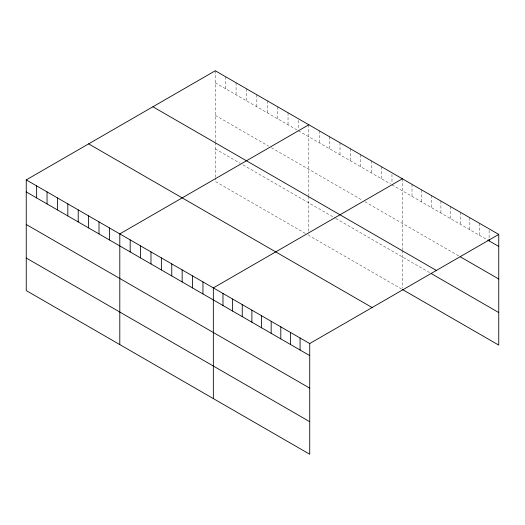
<?xml version="1.0" encoding="UTF-8"?>
<svg xmlns="http://www.w3.org/2000/svg" width="525" height="525" viewBox="0 0 525 525"><rect width="100%" height="100%" fill="white"/><g stroke="black" fill="none" stroke-linecap="round" stroke-linejoin="round"><path stroke-width="0.39" stroke-dasharray="2.62 1.97" d="M215.276 82.793L297.045 130.003M298.43 130.804L390.587 184.006M391.972 184.807L487.049 239.695M215.276 115.349L268.629 146.153M271.405 147.755L362.178 200.163M364.947 201.764L458.824 255.957M215.276 148.89L240.22 163.295M242.99 164.889L335.153 218.098M335.849 218.498L429.909 272.803M305.36 233.454L215.276 181.447L215.276 178.343M401.678 289.065L308.825 235.456L308.825 232.352M489.11 230.462L489.11 238.481M479.476 223.296L479.476 235.325M469.836 217.731L469.836 229.76M460.195 212.166L460.195 224.195M450.562 206.601L450.562 218.63M440.921 201.036L440.921 213.071M431.281 195.471L431.281 207.506M421.647 189.906L421.647 201.941M412.007 184.341L412.007 196.376M402.367 178.776L402.367 249.723M402.367 250.517L402.367 287.91M391.972 174.379L391.972 183.205M381.583 166.773L381.583 178.808M371.188 160.775L371.188 172.81M360.793 154.77L360.793 166.806M350.398 148.772L350.398 160.808M340.003 142.774L340.003 154.803M329.608 136.769L329.608 148.805M319.213 130.771L319.213 142.8M308.825 124.766L308.825 195.713M308.825 196.507L308.825 231.577M298.43 120.369L298.43 129.196M288.035 112.763L288.035 124.799M277.64 106.765L277.64 118.801M267.245 100.767L267.245 112.796M256.85 94.763L256.85 106.798M246.455 88.764L246.455 100.793M236.066 82.76L236.066 94.795M225.671 76.762L225.671 88.791M215.276 70.757L215.276 141.704M215.276 142.498L215.276 177.568"/><path stroke-width="0.79" d="M26.25 179.891L309.724 343.553L309.724 454.243L26.25 290.581L26.25 179.891L215.276 70.757L498.75 234.419L498.75 345.109L402.367 289.465M308.825 124.766L119.798 233.901L119.798 344.584M402.367 178.776L213.34 287.91L213.34 398.593M309.724 343.553L498.75 234.419M487.738 240.096L498.75 246.455M460.195 256.751L498.75 279.011M152.9 106.772L436.373 270.434M431.281 273.604L498.75 312.552M88.627 143.876L372.1 307.538M26.25 191.927L309.724 355.589M26.25 224.483L309.724 388.146M26.25 258.024L309.724 421.687M489.11 239.288L489.11 240.89M300.083 337.988L300.083 350.024M290.45 332.423L290.45 344.459M280.809 326.858L280.809 338.894M271.169 321.293L271.169 333.329M261.535 315.735L261.535 327.764M251.895 310.17L251.895 322.199M242.255 304.605L242.255 316.634M232.621 299.04L232.621 311.069M222.981 293.475L222.981 305.511M202.952 281.905L202.952 293.941M192.557 275.907L192.557 287.943M182.162 269.909L182.162 281.938M171.767 263.904L171.767 275.94M161.372 257.906L161.372 269.935M150.977 251.902L150.977 263.937M140.582 245.903L140.582 257.939M130.193 239.899L130.193 251.934M109.403 227.902L109.403 239.932M99.008 221.898L99.008 233.933M88.613 215.9L88.613 227.929M78.218 209.895L78.218 221.931M67.823 203.897L67.823 215.933M57.435 197.892L57.435 209.928M47.04 191.894L47.04 203.93M36.645 185.896L36.645 197.925"/></g></svg>
